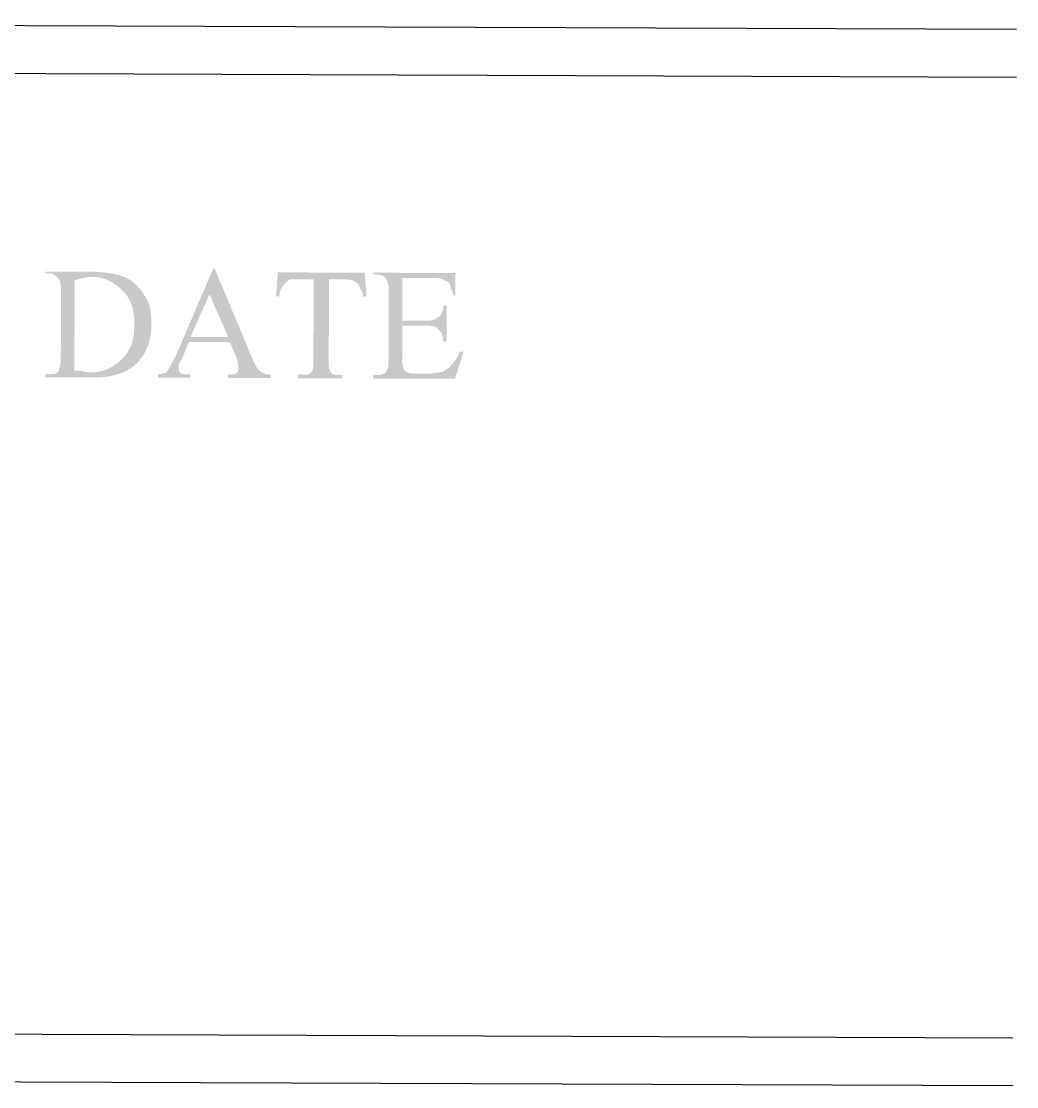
# Model space of a CAD drawing. Header units: millimetres. Extents: x -125 to 146, y -26 to 163.
# Drawn here: x 120.08 to 144.8, y 2.81 to 29.28 of the extents above; entities that cross this region are included whole.
import ezdxf
from ezdxf.xclip import XClip

# ---------------------------------------------------------------- set-up
doc = ezdxf.new("R2010")
doc.units = ezdxf.units.MM
doc.header["$MEASUREMENT"] = 0
doc.header["$XCLIPFRAME"] = 0
doc.layers.get('0').update_dxf_attribs({"color": 255, "linetype": 'CONTINUOUS'})

# ---------------------------------------------------------------- blocks, each defined once
blk = doc.blocks.new('MF12291_12')
at = {"color": 7, "linetype": 'Continuous', "lineweight": 25, "true_color": 0x000007}
blk.add_lwpolyline([(66.646, 53.755), (66.646, -5.961), (40.399, -5.961), (40.399, 53.755)], close=True, dxfattribs=at)
blk = doc.blocks.new('MF12308_13')
at = {"color": 7, "linetype": 'Continuous', "lineweight": 25, "true_color": 0x000007}
blk.add_lwpolyline([(65.458, 52.612), (65.458, -4.776), (41.587, -4.776), (41.587, 52.612)], close=True, dxfattribs=at)

msp = doc.modelspace()

# ---------------------------------------------------------------- hatches: boundary and pattern name
at = {"true_color": 0x000007}
h = msp.add_hatch(color=7, dxfattribs=at)
h.paths.add_polyline_path([(120.682, 20.432), (120.682, 20.517), (120.767, 20.516), (120.783, 20.516), (120.798, 20.516), (120.812, 20.516), (120.827, 20.516), (120.841, 20.517), (120.854, 20.517), (120.867, 20.518), (120.88, 20.519), (120.892, 20.52), (120.904, 20.522), (120.915, 20.524), (120.926, 20.526), (120.936, 20.529), (120.946, 20.532), (120.955, 20.536), (120.964, 20.541), (120.973, 20.546), (120.981, 20.551), (120.989, 20.557), (120.996, 20.564), (121.003, 20.572), (121.01, 20.581), (121.016, 20.59), (121.021, 20.6), (121.021, 20.606), (121.022, 20.612), (121.023, 20.618), (121.024, 20.625), (121.026, 20.632), (121.028, 20.64), (121.03, 20.649), (121.032, 20.658), (121.035, 20.668), (121.037, 20.678), (121.04, 20.689), (121.043, 20.7), (121.045, 20.713), (121.048, 20.726), (121.051, 20.739), (121.053, 20.754), (121.055, 20.769), (121.058, 20.784), (121.059, 20.801), (121.061, 20.818), (121.063, 20.837), (121.064, 20.856), (121.064, 20.875), (121.065, 20.896), (121.071, 22.592), (121.071, 22.613), (121.07, 22.634), (121.069, 22.654), (121.068, 22.673), (121.066, 22.692), (121.064, 22.71), (121.062, 22.727), (121.059, 22.744), (121.056, 22.76), (121.053, 22.776), (121.049, 22.79), (121.045, 22.804), (121.041, 22.817), (121.037, 22.829), (121.033, 22.84), (121.028, 22.849), (121.023, 22.858), (121.018, 22.866), (121.013, 22.873), (121.008, 22.879), (121.003, 22.883), (120.998, 22.886), (120.993, 22.888), (120.987, 22.889), (120.982, 22.899), (120.976, 22.909), (120.97, 22.919), (120.963, 22.928), (120.956, 22.936), (120.948, 22.945), (120.941, 22.952), (120.933, 22.96), (120.924, 22.966), (120.916, 22.973), (120.907, 22.979), (120.898, 22.984), (120.888, 22.989), (120.879, 22.994), (120.869, 22.998), (120.859, 23.002), (120.849, 23.006), (120.839, 23.008), (120.829, 23.011), (120.818, 23.013), (120.808, 23.014), (120.797, 23.016), (120.787, 23.016), (120.776, 23.017), (120.691, 23.017), (120.692, 23.059), (121.75, 23.055), (121.797, 23.055), (121.844, 23.054), (121.89, 23.053), (121.934, 23.051), (121.978, 23.049), (122.021, 23.046), (122.063, 23.043), (122.104, 23.04), (122.145, 23.036), (122.184, 23.032), (122.223, 23.027), (122.26, 23.022), (122.297, 23.016), (122.333, 23.01), (122.367, 23.003), (122.401, 22.996), (122.434, 22.989), (122.467, 22.981), (122.498, 22.973), (122.528, 22.964), (122.558, 22.955), (122.586, 22.946), (122.614, 22.935), (122.641, 22.925), (122.667, 22.914), (122.693, 22.902), (122.718, 22.889), (122.743, 22.875), (122.768, 22.861), (122.792, 22.846), (122.815, 22.83), (122.838, 22.813), (122.861, 22.795), (122.883, 22.777), (122.905, 22.758), (122.926, 22.739), (122.947, 22.719), (122.967, 22.698), (122.987, 22.676), (123.007, 22.654), (123.026, 22.631), (123.045, 22.608), (123.063, 22.584), (123.081, 22.56), (123.098, 22.535), (123.115, 22.51), (123.131, 22.484), (123.147, 22.457), (123.163, 22.436), (123.177, 22.413), (123.191, 22.39), (123.204, 22.366), (123.216, 22.341), (123.227, 22.315), (123.237, 22.288), (123.247, 22.261), (123.256, 22.233), (123.264, 22.204), (123.272, 22.175), (123.278, 22.145), (123.285, 22.114), (123.29, 22.083), (123.295, 22.051), (123.299, 22.018), (123.303, 21.985), (123.306, 21.951), (123.309, 21.917), (123.311, 21.882), (123.312, 21.846), (123.313, 21.81), (123.314, 21.774), (123.314, 21.737), (123.313, 21.695), (123.312, 21.653), (123.31, 21.611), (123.306, 21.57), (123.302, 21.53), (123.297, 21.49), (123.29, 21.45), (123.283, 21.411), (123.275, 21.372), (123.265, 21.334), (123.255, 21.296), (123.243, 21.259), (123.231, 21.222), (123.217, 21.186), (123.202, 21.15), (123.186, 21.114), (123.169, 21.079), (123.151, 21.045), (123.131, 21.011), (123.11, 20.977), (123.088, 20.944), (123.065, 20.911), (123.04, 20.879), (123.014, 20.847), (122.982, 20.811), (122.948, 20.776), (122.913, 20.744), (122.876, 20.713), (122.838, 20.684), (122.799, 20.656), (122.759, 20.63), (122.717, 20.606), (122.674, 20.584), (122.63, 20.563), (122.584, 20.543), (122.537, 20.526), (122.488, 20.509), (122.438, 20.495), (122.387, 20.481), (122.335, 20.47), (122.281, 20.459), (122.226, 20.451), (122.17, 20.443), (122.112, 20.437), (122.053, 20.433), (121.992, 20.43), (121.93, 20.428), (121.867, 20.428)])
h.paths.add_polyline_path([(121.402, 20.599), (121.423, 20.598), (121.444, 20.598), (121.465, 20.597), (121.486, 20.595), (121.507, 20.593), (121.528, 20.592), (121.548, 20.589), (121.568, 20.587), (121.588, 20.585), (121.608, 20.582), (121.627, 20.579), (121.645, 20.577), (121.664, 20.574), (121.682, 20.571), (121.699, 20.569), (121.716, 20.566), (121.732, 20.564), (121.747, 20.562), (121.762, 20.56), (121.776, 20.558), (121.79, 20.557), (121.802, 20.556), (121.814, 20.555), (121.825, 20.555), (121.862, 20.555), (121.899, 20.557), (121.935, 20.56), (121.971, 20.565), (122.006, 20.57), (122.041, 20.577), (122.076, 20.585), (122.11, 20.594), (122.143, 20.605), (122.176, 20.616), (122.209, 20.629), (122.241, 20.643), (122.272, 20.658), (122.304, 20.674), (122.334, 20.691), (122.365, 20.71), (122.395, 20.729), (122.424, 20.749), (122.453, 20.77), (122.481, 20.792), (122.51, 20.816), (122.537, 20.84), (122.564, 20.865), (122.591, 20.891), (122.617, 20.917), (122.642, 20.944), (122.665, 20.972), (122.687, 21), (122.708, 21.029), (122.727, 21.058), (122.746, 21.088), (122.763, 21.119), (122.779, 21.15), (122.794, 21.183), (122.808, 21.216), (122.82, 21.25), (122.832, 21.285), (122.842, 21.321), (122.851, 21.357), (122.86, 21.395), (122.867, 21.434), (122.873, 21.474), (122.878, 21.515), (122.883, 21.557), (122.886, 21.601), (122.889, 21.646), (122.89, 21.691), (122.891, 21.739), (122.89, 21.786), (122.889, 21.831), (122.887, 21.876), (122.884, 21.919), (122.88, 21.961), (122.875, 22.002), (122.869, 22.042), (122.862, 22.081), (122.854, 22.118), (122.845, 22.155), (122.835, 22.191), (122.824, 22.226), (122.811, 22.26), (122.798, 22.293), (122.783, 22.325), (122.768, 22.357), (122.751, 22.388), (122.732, 22.418), (122.713, 22.448), (122.693, 22.476), (122.671, 22.505), (122.648, 22.532), (122.623, 22.56), (122.597, 22.587), (122.571, 22.613), (122.544, 22.638), (122.516, 22.662), (122.488, 22.686), (122.46, 22.708), (122.431, 22.729), (122.402, 22.75), (122.372, 22.769), (122.342, 22.788), (122.311, 22.805), (122.28, 22.821), (122.249, 22.837), (122.217, 22.851), (122.184, 22.864), (122.151, 22.875), (122.118, 22.886), (122.084, 22.896), (122.05, 22.904), (122.015, 22.911), (121.98, 22.917), (121.944, 22.922), (121.908, 22.925), (121.871, 22.927), (121.834, 22.928), (121.818, 22.928), (121.802, 22.927), (121.786, 22.926), (121.77, 22.925), (121.754, 22.923), (121.738, 22.921), (121.722, 22.919), (121.705, 22.916), (121.689, 22.913), (121.672, 22.91), (121.655, 22.906), (121.638, 22.902), (121.621, 22.898), (121.603, 22.894), (121.586, 22.89), (121.567, 22.885), (121.549, 22.88), (121.53, 22.876), (121.511, 22.871), (121.492, 22.866), (121.472, 22.86), (121.452, 22.855), (121.431, 22.85), (121.41, 22.845)])
h = msp.add_hatch(color=7, dxfattribs=at)
h.paths.add_polyline_path([(125.262, 21.304), (124.244, 21.308), (124.073, 20.885), (124.063, 20.875), (124.053, 20.864), (124.045, 20.854), (124.037, 20.843), (124.03, 20.833), (124.024, 20.822), (124.018, 20.812), (124.013, 20.802), (124.009, 20.792), (124.005, 20.783), (124.001, 20.773), (123.998, 20.764), (123.996, 20.754), (123.994, 20.746), (123.992, 20.737), (123.991, 20.729), (123.99, 20.721), (123.989, 20.713), (123.988, 20.705), (123.988, 20.698), (123.988, 20.691), (123.988, 20.685), (123.987, 20.679), (123.987, 20.674), (123.987, 20.668), (123.987, 20.663), (123.987, 20.658), (123.988, 20.653), (123.988, 20.647), (123.988, 20.642), (123.988, 20.637), (123.989, 20.631), (123.989, 20.626), (123.99, 20.621), (123.991, 20.615), (123.992, 20.61), (123.994, 20.605), (123.996, 20.6), (123.997, 20.594), (124, 20.589), (124.002, 20.584), (124.005, 20.578), (124.008, 20.573), (124.012, 20.568), (124.015, 20.562), (124.02, 20.557), (124.024, 20.552), (124.029, 20.547), (124.035, 20.541), (124.041, 20.537), (124.047, 20.533), (124.054, 20.529), (124.061, 20.525), (124.069, 20.522), (124.077, 20.519), (124.086, 20.517), (124.095, 20.514), (124.104, 20.512), (124.114, 20.511), (124.124, 20.509), (124.135, 20.508), (124.146, 20.507), (124.158, 20.506), (124.17, 20.505), (124.183, 20.505), (124.196, 20.504), (124.209, 20.504), (124.223, 20.504), (124.237, 20.504), (124.252, 20.503), (124.267, 20.503), (124.283, 20.503), (124.283, 20.419), (123.478, 20.422), (123.479, 20.506), (123.489, 20.506), (123.5, 20.507), (123.51, 20.508), (123.521, 20.509), (123.531, 20.511), (123.542, 20.513), (123.552, 20.515), (123.562, 20.517), (123.572, 20.519), (123.582, 20.522), (123.591, 20.524), (123.601, 20.527), (123.61, 20.53), (123.619, 20.532), (123.627, 20.535), (123.636, 20.537), (123.644, 20.539), (123.652, 20.541), (123.659, 20.543), (123.666, 20.545), (123.673, 20.546), (123.679, 20.547), (123.685, 20.548), (123.691, 20.548), (123.696, 20.559), (123.702, 20.57), (123.709, 20.581), (123.715, 20.594), (123.722, 20.606), (123.73, 20.619), (123.738, 20.633), (123.746, 20.646), (123.754, 20.661), (123.763, 20.675), (123.772, 20.691), (123.781, 20.706), (123.791, 20.722), (123.8, 20.739), (123.81, 20.756), (123.82, 20.773), (123.83, 20.791), (123.84, 20.809), (123.851, 20.828), (123.861, 20.847), (123.872, 20.867), (123.882, 20.887), (123.893, 20.907), (123.904, 20.928), (124.846, 23.129), (124.888, 23.128), (125.811, 20.921), (125.822, 20.9), (125.832, 20.879), (125.841, 20.859), (125.85, 20.84), (125.859, 20.821), (125.868, 20.802), (125.876, 20.784), (125.884, 20.767), (125.893, 20.75), (125.901, 20.734), (125.908, 20.719), (125.916, 20.704), (125.924, 20.689), (125.932, 20.676), (125.94, 20.663), (125.948, 20.651), (125.957, 20.639), (125.965, 20.629), (125.974, 20.619), (125.983, 20.61), (125.992, 20.601), (126.001, 20.594), (126.011, 20.587), (126.022, 20.582), (126.027, 20.576), (126.033, 20.571), (126.04, 20.566), (126.046, 20.56), (126.054, 20.555), (126.061, 20.55), (126.069, 20.545), (126.078, 20.541), (126.087, 20.536), (126.097, 20.531), (126.106, 20.527), (126.117, 20.523), (126.128, 20.519), (126.139, 20.515), (126.15, 20.512), (126.163, 20.509), (126.175, 20.506), (126.188, 20.504), (126.202, 20.501), (126.215, 20.499), (126.23, 20.498), (126.245, 20.497), (126.26, 20.496), (126.275, 20.496), (126.275, 20.411), (125.217, 20.415), (125.217, 20.5), (125.233, 20.5), (125.247, 20.5), (125.261, 20.5), (125.274, 20.5), (125.286, 20.5), (125.298, 20.5), (125.309, 20.501), (125.319, 20.501), (125.329, 20.502), (125.338, 20.502), (125.347, 20.503), (125.355, 20.505), (125.362, 20.506), (125.37, 20.508), (125.377, 20.51), (125.383, 20.512), (125.39, 20.514), (125.396, 20.517), (125.402, 20.52), (125.407, 20.524), (125.413, 20.527), (125.418, 20.532), (125.424, 20.536), (125.429, 20.541), (125.434, 20.546), (125.439, 20.551), (125.443, 20.555), (125.447, 20.559), (125.45, 20.563), (125.453, 20.566), (125.456, 20.57), (125.459, 20.573), (125.461, 20.575), (125.463, 20.578), (125.465, 20.581), (125.466, 20.584), (125.467, 20.586), (125.468, 20.589), (125.469, 20.592), (125.47, 20.595), (125.47, 20.598), (125.471, 20.601), (125.471, 20.604), (125.471, 20.608), (125.471, 20.612), (125.472, 20.616), (125.472, 20.621), (125.472, 20.626), (125.472, 20.636), (125.472, 20.647), (125.472, 20.658), (125.472, 20.668), (125.471, 20.679), (125.471, 20.69), (125.471, 20.701), (125.47, 20.712), (125.47, 20.723), (125.469, 20.735), (125.468, 20.746), (125.467, 20.758), (125.465, 20.77), (125.464, 20.782), (125.462, 20.795), (125.46, 20.808), (125.457, 20.821), (125.454, 20.834), (125.451, 20.848), (125.448, 20.862), (125.444, 20.877), (125.44, 20.891), (125.435, 20.907), (125.43, 20.922)])
h.paths.add_polyline_path([(125.221, 21.431), (124.759, 22.494), (124.287, 21.435)])
for points in [[(128.616, 23.03), (128.656, 22.437), (128.571, 22.437), (128.571, 22.448), (128.57, 22.459), (128.569, 22.469), (128.568, 22.48), (128.566, 22.49), (128.564, 22.5), (128.562, 22.51), (128.559, 22.521), (128.556, 22.53), (128.553, 22.54), (128.549, 22.55), (128.545, 22.559), (128.541, 22.568), (128.537, 22.577), (128.533, 22.586), (128.528, 22.594), (128.523, 22.602), (128.518, 22.61), (128.513, 22.618), (128.508, 22.625), (128.503, 22.632), (128.498, 22.638), (128.493, 22.644), (128.487, 22.649), (128.487, 22.66), (128.486, 22.67), (128.484, 22.679), (128.481, 22.688), (128.478, 22.697), (128.474, 22.706), (128.469, 22.714), (128.464, 22.722), (128.459, 22.729), (128.453, 22.736), (128.447, 22.743), (128.44, 22.75), (128.433, 22.757), (128.427, 22.763), (128.42, 22.769), (128.413, 22.775), (128.406, 22.781), (128.399, 22.787), (128.392, 22.792), (128.385, 22.798), (128.379, 22.803), (128.372, 22.809), (128.366, 22.814), (128.361, 22.819), (128.35, 22.824), (128.34, 22.829), (128.329, 22.833), (128.319, 22.837), (128.308, 22.841), (128.297, 22.844), (128.286, 22.847), (128.275, 22.849), (128.264, 22.852), (128.252, 22.854), (128.241, 22.855), (128.229, 22.857), (128.217, 22.858), (128.205, 22.859), (128.192, 22.86), (128.179, 22.861), (128.166, 22.861), (128.153, 22.862), (128.139, 22.862), (128.125, 22.862), (128.111, 22.862), (128.096, 22.862), (128.08, 22.863), (128.065, 22.863), (127.726, 22.864), (127.719, 20.872), (127.719, 20.851), (127.719, 20.831), (127.719, 20.812), (127.719, 20.794), (127.719, 20.776), (127.719, 20.76), (127.719, 20.744), (127.72, 20.729), (127.72, 20.715), (127.721, 20.701), (127.722, 20.688), (127.723, 20.676), (127.725, 20.664), (127.726, 20.653), (127.728, 20.643), (127.73, 20.633), (127.733, 20.624), (127.736, 20.616), (127.739, 20.608), (127.742, 20.6), (127.746, 20.593), (127.75, 20.587), (127.755, 20.581), (127.76, 20.575), (127.766, 20.565), (127.771, 20.556), (127.778, 20.547), (127.784, 20.539), (127.791, 20.532), (127.799, 20.526), (127.807, 20.52), (127.815, 20.515), (127.823, 20.511), (127.832, 20.507), (127.841, 20.504), (127.85, 20.501), (127.859, 20.498), (127.869, 20.496), (127.878, 20.494), (127.888, 20.493), (127.898, 20.492), (127.909, 20.491), (127.919, 20.491), (127.929, 20.49), (127.94, 20.49), (127.95, 20.49), (127.961, 20.49), (127.971, 20.49), (128.056, 20.489), (128.056, 20.405), (126.955, 20.409), (126.955, 20.493), (127.04, 20.493), (127.056, 20.493), (127.071, 20.493), (127.086, 20.493), (127.1, 20.493), (127.114, 20.494), (127.127, 20.494), (127.14, 20.495), (127.153, 20.496), (127.165, 20.497), (127.177, 20.499), (127.188, 20.501), (127.199, 20.503), (127.209, 20.506), (127.219, 20.509), (127.229, 20.513), (127.238, 20.517), (127.246, 20.522), (127.255, 20.528), (127.262, 20.534), (127.27, 20.541), (127.276, 20.549), (127.283, 20.557), (127.289, 20.567), (127.294, 20.577), (127.299, 20.582), (127.304, 20.588), (127.308, 20.595), (127.312, 20.602), (127.316, 20.609), (127.319, 20.617), (127.322, 20.626), (127.324, 20.635), (127.327, 20.644), (127.329, 20.655), (127.33, 20.666), (127.332, 20.677), (127.333, 20.689), (127.334, 20.702), (127.335, 20.716), (127.336, 20.73), (127.336, 20.745), (127.337, 20.761), (127.337, 20.778), (127.337, 20.795), (127.337, 20.813), (127.338, 20.832), (127.338, 20.852), (127.338, 20.873), (127.345, 22.865), (127.007, 22.867), (126.996, 22.867), (126.985, 22.867), (126.973, 22.867), (126.961, 22.867), (126.949, 22.867), (126.937, 22.867), (126.925, 22.867), (126.912, 22.867), (126.9, 22.867), (126.888, 22.867), (126.876, 22.867), (126.864, 22.867), (126.852, 22.867), (126.84, 22.867), (126.829, 22.867), (126.818, 22.867), (126.808, 22.867), (126.798, 22.867), (126.789, 22.867), (126.78, 22.867), (126.772, 22.867), (126.765, 22.867), (126.758, 22.867), (126.753, 22.867), (126.747, 22.862), (126.741, 22.857), (126.735, 22.852), (126.728, 22.846), (126.721, 22.841), (126.714, 22.835), (126.707, 22.83), (126.699, 22.824), (126.691, 22.818), (126.683, 22.812), (126.676, 22.805), (126.668, 22.799), (126.66, 22.792), (126.652, 22.785), (126.644, 22.778), (126.636, 22.771), (126.629, 22.763), (126.621, 22.755), (126.614, 22.746), (126.607, 22.738), (126.6, 22.729), (126.594, 22.719), (126.588, 22.709), (126.583, 22.699), (126.577, 22.693), (126.571, 22.687), (126.566, 22.679), (126.56, 22.671), (126.555, 22.663), (126.55, 22.653), (126.545, 22.643), (126.54, 22.633), (126.535, 22.622), (126.53, 22.611), (126.526, 22.6), (126.522, 22.588), (126.518, 22.576), (126.514, 22.564), (126.51, 22.551), (126.507, 22.539), (126.504, 22.527), (126.502, 22.515), (126.5, 22.502), (126.498, 22.49), (126.496, 22.479), (126.495, 22.467), (126.495, 22.456), (126.494, 22.445), (126.41, 22.445), (126.454, 23.038)], [(129.549, 22.899), (129.545, 21.841), (130.138, 21.839), (130.159, 21.839), (130.179, 21.84), (130.198, 21.841), (130.216, 21.842), (130.233, 21.844), (130.25, 21.846), (130.266, 21.848), (130.281, 21.851), (130.295, 21.854), (130.309, 21.857), (130.322, 21.861), (130.334, 21.865), (130.346, 21.869), (130.356, 21.873), (130.367, 21.877), (130.377, 21.882), (130.386, 21.887), (130.394, 21.892), (130.402, 21.897), (130.41, 21.902), (130.417, 21.907), (130.423, 21.912), (130.429, 21.917), (130.435, 21.923), (130.445, 21.928), (130.455, 21.935), (130.465, 21.942), (130.474, 21.95), (130.482, 21.959), (130.49, 21.969), (130.498, 21.979), (130.505, 21.99), (130.512, 22.001), (130.519, 22.013), (130.525, 22.026), (130.53, 22.039), (130.535, 22.052), (130.54, 22.066), (130.544, 22.08), (130.548, 22.095), (130.552, 22.109), (130.555, 22.124), (130.557, 22.14), (130.559, 22.155), (130.561, 22.171), (130.562, 22.187), (130.563, 22.203), (130.563, 22.218), (130.647, 22.218), (130.644, 21.326), (130.559, 21.327), (130.559, 21.342), (130.559, 21.358), (130.558, 21.372), (130.557, 21.387), (130.555, 21.401), (130.553, 21.414), (130.551, 21.427), (130.549, 21.439), (130.547, 21.45), (130.544, 21.461), (130.541, 21.472), (130.539, 21.482), (130.536, 21.491), (130.534, 21.499), (130.531, 21.507), (130.529, 21.514), (130.527, 21.52), (130.525, 21.526), (130.523, 21.53), (130.521, 21.534), (130.52, 21.537), (130.519, 21.539), (130.518, 21.541), (130.518, 21.541), (130.513, 21.547), (130.507, 21.552), (130.502, 21.557), (130.497, 21.562), (130.492, 21.568), (130.486, 21.573), (130.481, 21.578), (130.476, 21.584), (130.471, 21.589), (130.465, 21.594), (130.46, 21.6), (130.455, 21.605), (130.449, 21.61), (130.444, 21.616), (130.439, 21.621), (130.434, 21.626), (130.428, 21.632), (130.423, 21.637), (130.418, 21.642), (130.413, 21.647), (130.407, 21.653), (130.402, 21.658), (130.397, 21.663), (130.391, 21.669), (130.386, 21.674), (130.38, 21.678), (130.374, 21.683), (130.367, 21.687), (130.36, 21.69), (130.352, 21.693), (130.344, 21.696), (130.335, 21.699), (130.326, 21.701), (130.317, 21.703), (130.307, 21.705), (130.296, 21.706), (130.286, 21.707), (130.274, 21.708), (130.263, 21.709), (130.25, 21.71), (130.238, 21.711), (130.225, 21.711), (130.211, 21.711), (130.198, 21.712), (130.183, 21.712), (130.168, 21.712), (130.153, 21.712), (130.138, 21.712), (129.545, 21.714), (129.542, 20.823), (129.542, 20.812), (129.542, 20.801), (129.543, 20.791), (129.545, 20.78), (129.546, 20.77), (129.548, 20.76), (129.55, 20.749), (129.552, 20.739), (129.555, 20.729), (129.557, 20.72), (129.56, 20.71), (129.562, 20.701), (129.565, 20.692), (129.568, 20.683), (129.57, 20.674), (129.572, 20.666), (129.575, 20.658), (129.577, 20.65), (129.579, 20.642), (129.58, 20.635), (129.581, 20.628), (129.582, 20.622), (129.583, 20.616), (129.583, 20.611), (129.583, 20.61), (129.584, 20.61), (129.585, 20.609), (129.586, 20.608), (129.588, 20.606), (129.59, 20.604), (129.592, 20.602), (129.594, 20.6), (129.597, 20.597), (129.599, 20.595), (129.602, 20.592), (129.604, 20.589), (129.607, 20.587), (129.609, 20.584), (129.612, 20.582), (129.614, 20.579), (129.617, 20.577), (129.619, 20.575), (129.621, 20.573), (129.622, 20.571), (129.624, 20.57), (129.625, 20.569), (129.625, 20.568), (129.625, 20.568), (129.631, 20.568), (129.636, 20.567), (129.641, 20.566), (129.647, 20.565), (129.652, 20.563), (129.658, 20.561), (129.663, 20.559), (129.669, 20.557), (129.675, 20.555), (129.681, 20.552), (129.688, 20.549), (129.694, 20.547), (129.701, 20.544), (129.708, 20.541), (129.715, 20.539), (129.722, 20.536), (129.73, 20.534), (129.738, 20.532), (129.747, 20.53), (129.756, 20.529), (129.765, 20.527), (129.774, 20.526), (129.784, 20.525), (129.795, 20.525), (130.218, 20.524), (130.239, 20.524), (130.258, 20.524), (130.278, 20.525), (130.296, 20.527), (130.313, 20.528), (130.33, 20.53), (130.347, 20.532), (130.362, 20.534), (130.377, 20.536), (130.392, 20.539), (130.406, 20.542), (130.419, 20.544), (130.432, 20.547), (130.445, 20.549), (130.457, 20.552), (130.469, 20.554), (130.48, 20.556), (130.492, 20.558), (130.503, 20.56), (130.514, 20.562), (130.525, 20.563), (130.535, 20.564), (130.546, 20.565), (130.557, 20.565), (130.562, 20.57), (130.568, 20.575), (130.574, 20.581), (130.581, 20.586), (130.588, 20.591), (130.595, 20.596), (130.603, 20.602), (130.61, 20.607), (130.618, 20.612), (130.626, 20.617), (130.634, 20.623), (130.642, 20.628), (130.65, 20.633), (130.657, 20.638), (130.665, 20.644), (130.673, 20.649), (130.681, 20.654), (130.688, 20.66), (130.695, 20.665), (130.702, 20.67), (130.709, 20.675), (130.715, 20.681), (130.721, 20.686), (130.726, 20.691), (130.737, 20.702), (130.748, 20.713), (130.758, 20.725), (130.769, 20.737), (130.78, 20.749), (130.79, 20.762), (130.801, 20.776), (130.812, 20.79), (130.822, 20.804), (130.833, 20.819), (130.843, 20.834), (130.854, 20.849), (130.865, 20.865), (130.875, 20.882), (130.886, 20.899), (130.897, 20.916), (130.907, 20.934), (130.918, 20.952), (130.929, 20.971), (130.939, 20.99), (130.95, 21.01), (130.961, 21.03), (130.971, 21.05), (130.982, 21.071), (131.069, 21.071), (130.852, 20.394), (128.82, 20.402), (128.821, 20.487), (128.905, 20.486), (128.911, 20.486), (128.917, 20.486), (128.923, 20.486), (128.93, 20.486), (128.937, 20.486), (128.944, 20.487), (128.951, 20.487), (128.959, 20.488), (128.966, 20.488), (128.974, 20.489), (128.982, 20.49), (128.99, 20.491), (128.998, 20.493), (129.006, 20.494), (129.014, 20.496), (129.021, 20.498), (129.029, 20.501), (129.036, 20.504), (129.044, 20.507), (129.05, 20.51), (129.057, 20.514), (129.063, 20.518), (129.069, 20.523), (129.075, 20.528), (129.08, 20.528), (129.085, 20.529), (129.091, 20.53), (129.096, 20.531), (129.101, 20.533), (129.106, 20.535), (129.111, 20.538), (129.116, 20.54), (129.12, 20.543), (129.125, 20.547), (129.129, 20.55), (129.133, 20.554), (129.137, 20.558), (129.141, 20.562), (129.144, 20.567), (129.147, 20.572), (129.15, 20.576), (129.152, 20.581), (129.155, 20.586), (129.156, 20.591), (129.158, 20.596), (129.159, 20.602), (129.16, 20.607), (129.16, 20.612), (129.165, 20.618), (129.17, 20.624), (129.174, 20.63), (129.178, 20.637), (129.181, 20.644), (129.184, 20.652), (129.187, 20.66), (129.19, 20.669), (129.192, 20.678), (129.194, 20.687), (129.196, 20.697), (129.197, 20.707), (129.198, 20.718), (129.2, 20.729), (129.2, 20.741), (129.201, 20.753), (129.202, 20.766), (129.202, 20.779), (129.202, 20.792), (129.203, 20.806), (129.203, 20.82), (129.203, 20.835), (129.203, 20.85), (129.203, 20.866), (129.209, 22.562), (129.209, 22.583), (129.209, 22.603), (129.208, 22.624), (129.206, 22.643), (129.205, 22.662), (129.203, 22.68), (129.2, 22.698), (129.197, 22.716), (129.194, 22.733), (129.191, 22.749), (129.188, 22.764), (129.184, 22.779), (129.18, 22.793), (129.175, 22.807), (129.171, 22.82), (129.166, 22.832), (129.162, 22.843), (129.157, 22.854), (129.152, 22.864), (129.147, 22.873), (129.142, 22.881), (129.136, 22.889), (129.131, 22.895), (129.126, 22.901), (129.121, 22.906), (129.115, 22.912), (129.11, 22.917), (129.104, 22.922), (129.099, 22.927), (129.093, 22.932), (129.087, 22.937), (129.081, 22.942), (129.074, 22.947), (129.067, 22.951), (129.06, 22.955), (129.052, 22.96), (129.044, 22.963), (129.035, 22.967), (129.026, 22.97), (129.016, 22.974), (129.006, 22.976), (128.995, 22.979), (128.984, 22.981), (128.971, 22.983), (128.958, 22.984), (128.945, 22.986), (128.93, 22.986), (128.915, 22.986), (128.83, 22.987), (128.83, 23.029), (130.862, 23.022), (130.86, 22.471), (130.818, 22.471), (130.812, 22.487), (130.807, 22.502), (130.802, 22.517), (130.797, 22.531), (130.792, 22.545), (130.787, 22.559), (130.782, 22.572), (130.777, 22.584), (130.773, 22.597), (130.768, 22.608), (130.764, 22.62), (130.76, 22.63), (130.756, 22.641), (130.753, 22.651), (130.749, 22.66), (130.746, 22.669), (130.744, 22.678), (130.741, 22.686), (130.739, 22.694), (130.737, 22.701), (130.736, 22.708), (130.735, 22.714), (130.734, 22.72), (130.734, 22.726), (130.729, 22.736), (130.723, 22.745), (130.718, 22.754), (130.713, 22.762), (130.707, 22.769), (130.702, 22.775), (130.696, 22.782), (130.69, 22.787), (130.684, 22.792), (130.678, 22.797), (130.672, 22.801), (130.666, 22.805), (130.659, 22.809), (130.652, 22.813), (130.645, 22.817), (130.637, 22.82), (130.629, 22.824), (130.621, 22.827), (130.613, 22.831), (130.604, 22.835), (130.595, 22.839), (130.585, 22.844), (130.575, 22.848), (130.565, 22.853), (130.56, 22.858), (130.554, 22.863), (130.547, 22.867), (130.541, 22.871), (130.533, 22.875), (130.526, 22.878), (130.517, 22.881), (130.509, 22.883), (130.5, 22.886), (130.49, 22.888), (130.48, 22.889), (130.47, 22.891), (130.459, 22.892), (130.448, 22.893), (130.436, 22.894), (130.424, 22.895), (130.412, 22.895), (130.399, 22.896), (130.385, 22.896), (130.371, 22.896), (130.357, 22.896), (130.342, 22.897), (130.327, 22.897), (130.311, 22.897)]]:
    msp.add_hatch(color=7, dxfattribs=at).paths.add_polyline_path(points)

# ---------------------------------------------------------------- block references
at = {"color": 7, "true_color": 0xffffff}
ref = msp.add_blockref('MF12291_12', (144.555, -37.569), dxfattribs=dict(at, rotation=89.78812348408282))
XClip(ref).set_block_clipping_path([(40.2166666667, 0), (66.8866674741, 53.9326737722)])
ref = msp.add_blockref('MF12308_13', (144.555, -37.569), dxfattribs=dict(at, rotation=89.78812348408282))
XClip(ref).set_block_clipping_path([(41.4019988696, 0), (65.7013352712, 52.7896718343)])

doc.saveas('drawing.dxf')
